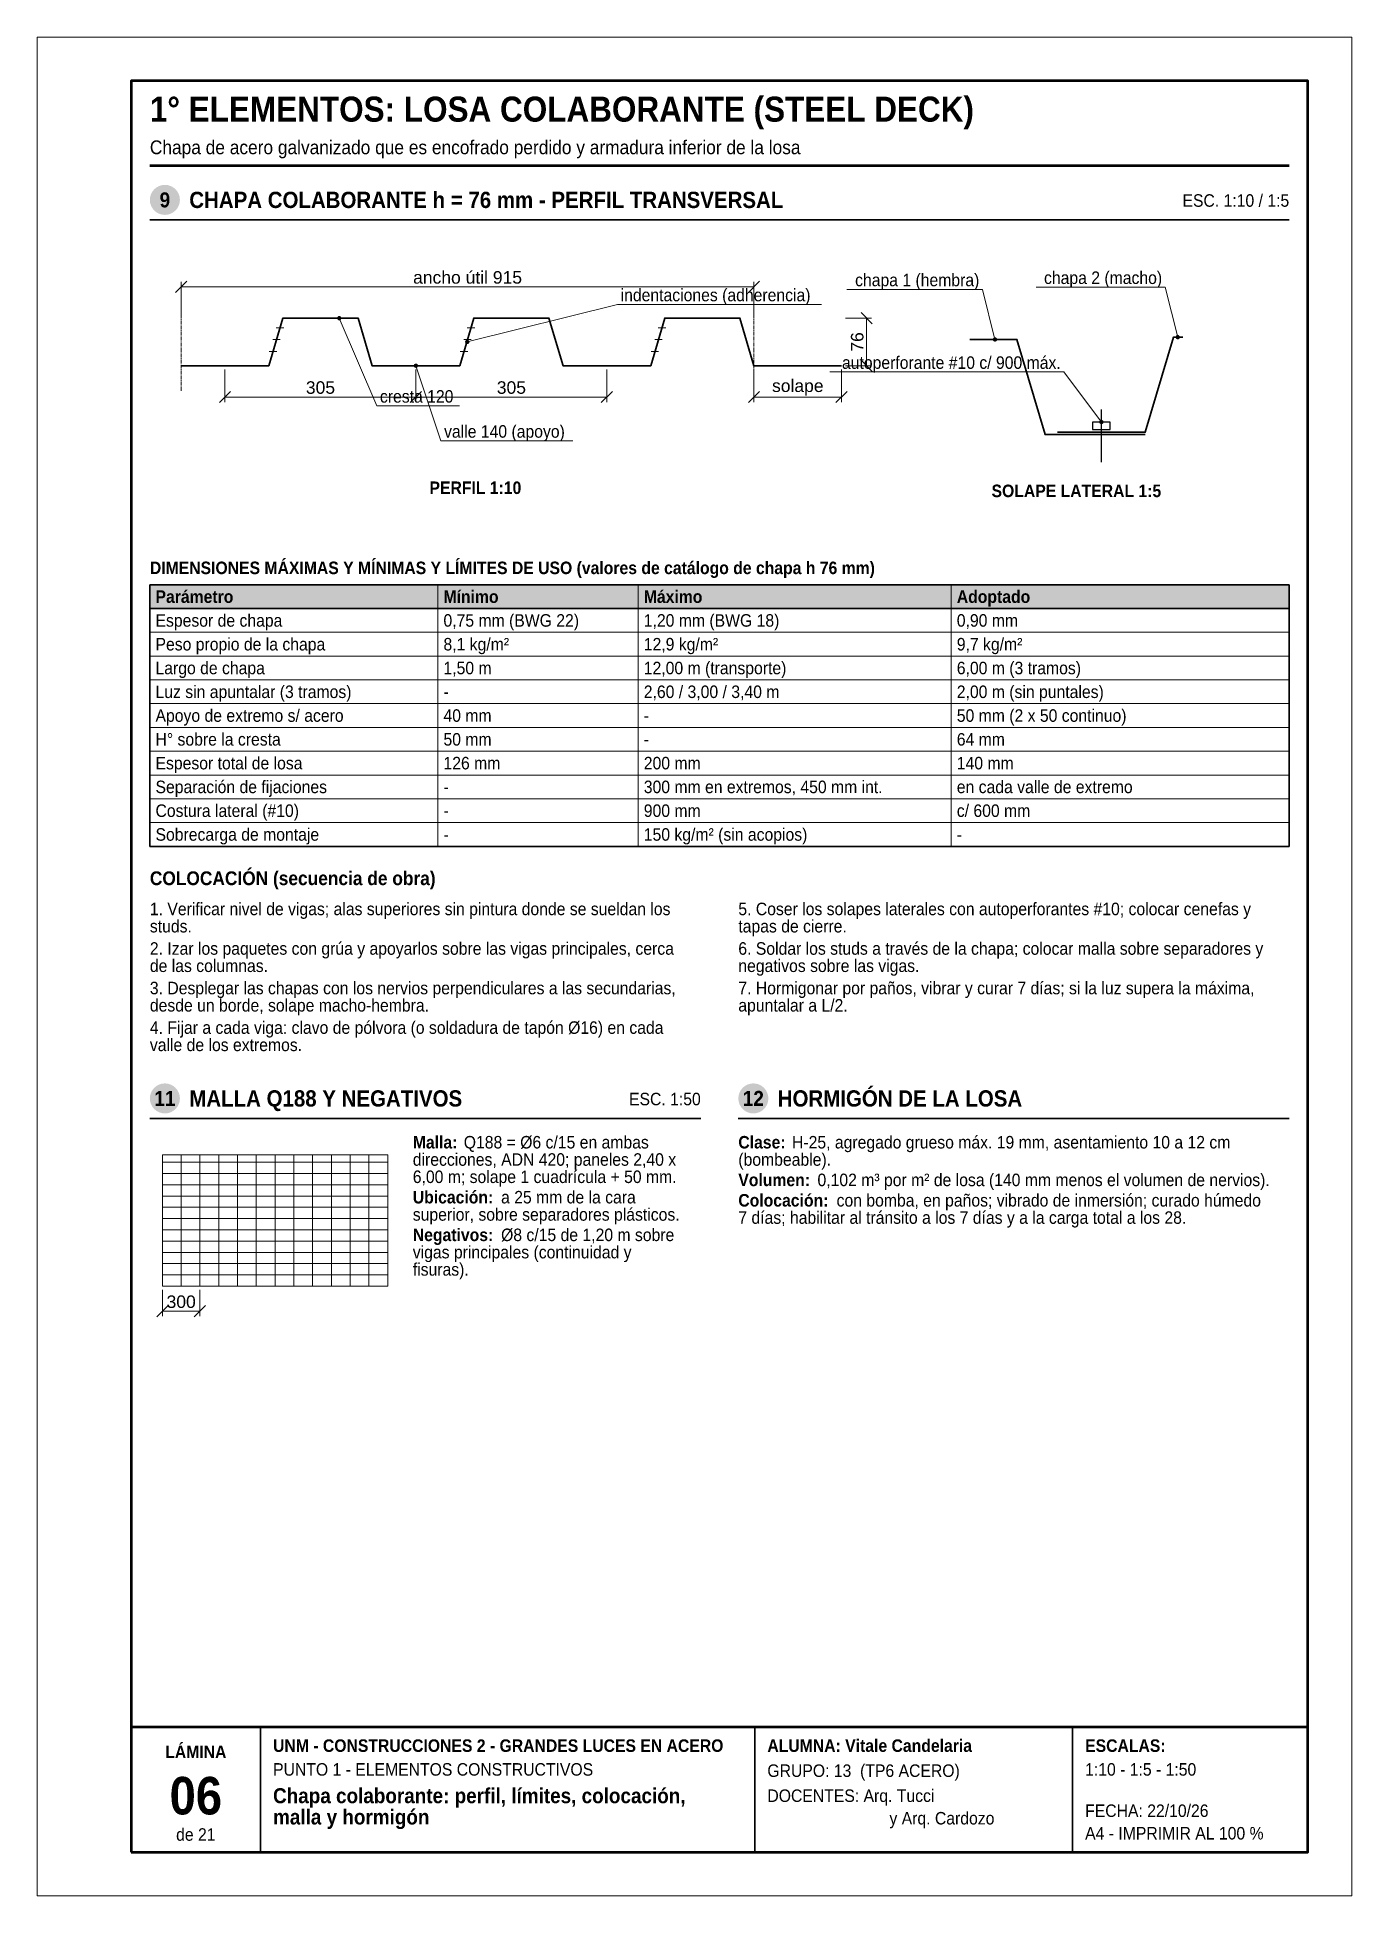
# Model space of a CAD drawing. Header units: millimetres. Extents: x 0 to 210, y 0 to 297.
import ezdxf
from ezdxf.enums import TextEntityAlignment as Align

# ---------------------------------------------------------------- set-up
doc = ezdxf.new("R2010")
doc.units = ezdxf.units.MM
doc.header["$LTSCALE"] = 0.35
doc.linetypes.add('CENTER2', pattern=[2.541, 1.587, -0.318, 0.318, -0.318])
for name, color, linetype in [('0-MARCO', 7, 'Continuous'), ('1-EJES', 1, 'CENTER2'), ('1-SECCION', 7, 'Continuous'), ('1-VISTA', 7, 'Continuous'), ('3-COTAS', 7, 'Continuous'), ('3-REFS', 7, 'Continuous'), ('3-TABLAS', 7, 'Continuous'), ('3-TEXTOS', 7, 'Continuous'), ('3-TITULOS', 7, 'Continuous')]:
    doc.layers.add(name, color=color, linetype=linetype)
doc.styles.add('ARIAL', font='arial.ttf')
doc.styles.add('ARIAL-NEGRITA', font='arialbd.ttf')
doc.dimstyles.new('A4', dxfattribs={"dimtxt": 2, "dimasz": 1.1, "dimexe": 0.8, "dimexo": 0.6, "dimgap": 0.5, "dimtad": 1, "dimdec": 0, "dimtxsty": 'ARIAL', "dimtsz": 0.9, "dimcen": 2.5, "dimclrd": 7, "dimclre": 7, "dimclrt": 7, "dimazin": 3, "dimtfac": 1, "dimtmove": 0, "dimatfit": 3, "dimlwd": 13, "dimlwe": 13, "dimarcsym": 0})

msp = doc.modelspace()

# ---------------------------------------------------------------- hatches: boundary and pattern name
at = {"layer": '3-REFS'}
h = msp.add_hatch(color=7, dxfattribs=at)
h.dxf.hatch_style = 1
edge = h.paths.add_edge_path()
edge.add_arc((48.25, 252.1), 0.35, 0, 360)
h = msp.add_hatch(color=7, dxfattribs=at)
h.dxf.hatch_style = 1
edge = h.paths.add_edge_path()
edge.add_arc((68.7, 248.3), 0.35, 0, 360)
h = msp.add_hatch(color=7, dxfattribs=at)
h.dxf.hatch_style = 1
edge = h.paths.add_edge_path()
edge.add_arc((153, 248.7), 0.35, 0, 360)
h = msp.add_hatch(color=7, dxfattribs=at)
h.dxf.hatch_style = 1
edge = h.paths.add_edge_path()
edge.add_arc((182.2, 249.06), 0.35, 0, 360)
h = msp.add_hatch(color=7, dxfattribs=at)
h.dxf.hatch_style = 1
edge = h.paths.add_edge_path()
edge.add_arc((60.5, 244.5), 0.35, 0, 360)
h = msp.add_hatch(color=7, dxfattribs=at)
h.dxf.hatch_style = 1
edge = h.paths.add_edge_path()
edge.add_arc((170, 235.5), 0.35, 0, 360)
at = {"layer": '3-TABLAS', "true_color": 0xe6e6e6}
h = msp.add_hatch(color=254, dxfattribs=at)
h.dxf.hatch_style = 1
h.paths.add_polyline_path([(18, 209.5), (200, 209.5), (200, 205.7), (18, 205.7)])
at = {"layer": '3-TITULOS'}
h = msp.add_hatch(color=7, dxfattribs=at)
h.dxf.hatch_style = 1
edge = h.paths.add_edge_path()
edge.add_arc((20.4, 271), 2.4, 0, 360)
h = msp.add_hatch(color=7, dxfattribs=at)
h.dxf.hatch_style = 1
edge = h.paths.add_edge_path()
edge.add_arc((20.4, 127.42), 2.4, 0, 360)
h = msp.add_hatch(color=7, dxfattribs=at)
h.dxf.hatch_style = 1
edge = h.paths.add_edge_path()
edge.add_arc((114.4, 127.42), 2.4, 0, 360)

# ---------------------------------------------------------------- linework, layer by layer
at = {"layer": '0-MARCO', "color": 9, "lineweight": 0}
msp.add_lwpolyline([(0, 0), (210, 0), (210, 297), (0, 297)], close=True, dxfattribs=at)
at = {"layer": '0-MARCO', "lineweight": 50}
msp.add_lwpolyline([(15, 7), (203, 7), (203, 290), (15, 290)], close=True, dxfattribs=at)
msp.add_lwpolyline([(15, 27), (203, 27)], dxfattribs=at)
at = {"layer": '0-MARCO', "lineweight": 35}
for points in [[(35.68, 7), (35.68, 27)], [(114.64, 7), (114.64, 27)], [(165.4, 7), (165.4, 27)]]:
    msp.add_lwpolyline(points, dxfattribs=at)
at = {"layer": '1-EJES', "lineweight": 9}
for points in [[(23, 240.5), (23, 255.5)], [(114.5, 240.5), (114.5, 255.5)]]:
    msp.add_lwpolyline(points, dxfattribs=at)
at = {"layer": '1-SECCION', "lineweight": 35}
for points in [[(23, 244.5), (37, 244.5), (39.25, 252.1), (51.25, 252.1), (53.5, 244.5), (67.5, 244.5), (69.75, 252.1), (81.75, 252.1), (84, 244.5), (98, 244.5), (100.25, 252.1), (112.25, 252.1), (114.5, 244.5), (128.5, 244.5)], [(149, 248.7), (156.5, 248.7), (161, 233.5), (177, 233.5)], [(163, 233.86), (177, 233.86), (181.5, 249.06), (183, 249.06)]]:
    msp.add_lwpolyline(points, dxfattribs=at)
at = {"layer": '1-VISTA', "lineweight": 13}
for points in [[(38.2, 250.58), (39.4, 250.58)], [(68.7, 250.58), (69.9, 250.58)], [(99.2, 250.58), (100.4, 250.58)], [(37.075, 246.78), (38.275, 246.78)], [(37.6375, 248.68), (38.8375, 248.68)], [(67.575, 246.78), (68.775, 246.78)], [(68.1375, 248.68), (69.3375, 248.68)], [(98.075, 246.78), (99.275, 246.78)], [(98.6375, 248.68), (99.8375, 248.68)]]:
    msp.add_lwpolyline(points, dxfattribs=at)
at = {"layer": '1-VISTA', "lineweight": 25}
msp.add_lwpolyline([(168.6, 234.3), (171.4, 234.3), (171.4, 235.5), (168.6, 235.5)], close=True, dxfattribs=at)
msp.add_lwpolyline([(170, 229.1), (170, 237.5)], dxfattribs=at)
at = {"layer": '1-VISTA', "lineweight": 9}
for points in [[(20, 97.42), (20, 118.42)], [(20, 117.22), (56, 117.22)], [(23, 97.42), (23, 118.42)], [(26, 97.42), (26, 118.42)], [(29, 97.42), (29, 118.42)], [(32, 97.42), (32, 118.42)], [(35, 97.42), (35, 118.42)], [(38, 97.42), (38, 118.42)], [(41, 97.42), (41, 118.42)], [(44, 97.42), (44, 118.42)], [(47, 97.42), (47, 118.42)], [(50, 97.42), (50, 118.42)], [(53, 97.42), (53, 118.42)], [(56, 97.42), (56, 118.42)], [(20, 115.42), (56, 115.42)], [(20, 113.62), (56, 113.62)], [(20, 111.82), (56, 111.82)], [(20, 110.02), (56, 110.02)], [(20, 108.22), (56, 108.22)], [(20, 106.42), (56, 106.42)], [(20, 104.62), (56, 104.62)], [(20, 102.82), (56, 102.82)], [(20, 101.02), (56, 101.02)], [(20, 99.22), (56, 99.22)], [(20, 97.42), (56, 97.42)]]:
    msp.add_lwpolyline(points, dxfattribs=at)
at = {"layer": '1-VISTA', "lineweight": 18}
msp.add_lwpolyline([(20, 97.42), (56, 97.42), (56, 118.42), (20, 118.42)], close=True, dxfattribs=at)
at = {"layer": '3-REFS', "lineweight": 13}
for points in [[(151, 256.7), (129.3492, 256.7)], [(153, 248.7), (151, 256.7)], [(180.2, 257.06), (159.5674, 257.06)], [(182.2, 249.06), (180.2, 257.06)], [(68.7, 248.3), (92.7, 254.3)], [(92.7, 254.3), (125.262, 254.3)], [(48.25, 252.1), (54.25, 238.1)], [(60.5, 244.5), (64.5, 232.5)], [(164, 243.5), (126.6385, 243.5)], [(170, 235.5), (164, 243.5)], [(54.25, 238.1), (67.4667, 238.1)], [(64.5, 232.5), (85.5708, 232.5)]]:
    msp.add_lwpolyline(points, dxfattribs=at)
at = {"layer": '3-TABLAS', "lineweight": 35}
for points in [[(18, 209.5), (200, 209.5)], [(18, 209.5), (18, 167.7)], [(200, 209.5), (200, 167.7)], [(18, 205.7), (200, 205.7)], [(18, 167.7), (200, 167.7)]]:
    msp.add_lwpolyline(points, dxfattribs=at)
at = {"layer": '3-TABLAS', "lineweight": 13}
for points in [[(64, 209.5), (64, 167.7)], [(96, 209.5), (96, 167.7)], [(146, 209.5), (146, 167.7)], [(18, 201.9), (200, 201.9)], [(18, 198.1), (200, 198.1)], [(18, 194.3), (200, 194.3)], [(18, 190.5), (200, 190.5)], [(18, 186.7), (200, 186.7)], [(18, 182.9), (200, 182.9)], [(18, 179.1), (200, 179.1)], [(18, 175.3), (200, 175.3)], [(18, 171.5), (200, 171.5)]]:
    msp.add_lwpolyline(points, dxfattribs=at)
at = {"layer": '3-TITULOS', "lineweight": 50}
msp.add_lwpolyline([(18, 276.5), (200, 276.5)], dxfattribs=at)
at = {"layer": '3-TITULOS', "lineweight": 35}
for points in [[(18, 267.8), (200, 267.8)], [(18, 124.22), (106, 124.22)], [(112, 124.22), (200, 124.22)]]:
    msp.add_lwpolyline(points, dxfattribs=at)

# ---------------------------------------------------------------- texts
at = {"layer": '3-TABLAS', "width": 0.9}
for s, style, p in [('Parámetro', 'ARIAL-NEGRITA', (18.9, 206.6)), ('Mínimo', 'ARIAL-NEGRITA', (64.9, 206.6)), ('Máximo', 'ARIAL-NEGRITA', (96.9, 206.6)), ('Adoptado', 'ARIAL-NEGRITA', (146.9, 206.6)), ('Espesor de chapa', 'ARIAL', (18.9, 202.8)), ('0,75 mm (BWG 22)', 'ARIAL', (64.9, 202.8)), ('1,20 mm (BWG 18)', 'ARIAL', (96.9, 202.8)), ('0,90 mm', 'ARIAL', (146.9, 202.8)), ('Peso propio de la chapa', 'ARIAL', (18.9, 199)), ('8,1 kg/m²', 'ARIAL', (64.9, 199)), ('12,9 kg/m²', 'ARIAL', (96.9, 199)), ('9,7 kg/m²', 'ARIAL', (146.9, 199)), ('Largo de chapa', 'ARIAL', (18.9, 195.2)), ('1,50 m', 'ARIAL', (64.9, 195.2)), ('12,00 m (transporte)', 'ARIAL', (96.9, 195.2)), ('6,00 m (3 tramos)', 'ARIAL', (146.9, 195.2)), ('Luz sin apuntalar (3 tramos)', 'ARIAL', (18.9, 191.4)), ('2,60 / 3,00 / 3,40 m', 'ARIAL', (96.9, 191.4)), ('2,00 m (sin puntales)', 'ARIAL', (146.9, 191.4)), ('-', 'ARIAL', (64.9, 191.4)), ('Apoyo de extremo s/ acero', 'ARIAL', (18.9, 187.6)), ('40 mm', 'ARIAL', (64.9, 187.6)), ('-', 'ARIAL', (96.9, 187.6)), ('50 mm (2 x 50 continuo)', 'ARIAL', (146.9, 187.6)), ('H° sobre la cresta', 'ARIAL', (18.9, 183.8)), ('50 mm', 'ARIAL', (64.9, 183.8)), ('-', 'ARIAL', (96.9, 183.8)), ('64 mm', 'ARIAL', (146.9, 183.8)), ('Espesor total de losa', 'ARIAL', (18.9, 180)), ('126 mm', 'ARIAL', (64.9, 180)), ('200 mm', 'ARIAL', (96.9, 180)), ('140 mm', 'ARIAL', (146.9, 180)), ('Separación de fijaciones', 'ARIAL', (18.9, 176.2)), ('300 mm en extremos, 450 mm int.', 'ARIAL', (96.9, 176.2)), ('en cada valle de extremo', 'ARIAL', (146.9, 176.2)), ('-', 'ARIAL', (64.9, 176.2)), ('Costura lateral (#10)', 'ARIAL', (18.9, 172.4)), ('-', 'ARIAL', (64.9, 172.4)), ('900 mm', 'ARIAL', (96.9, 172.4)), ('c/ 600 mm', 'ARIAL', (146.9, 172.4)), ('Sobrecarga de montaje', 'ARIAL', (18.9, 168.6)), ('-', 'ARIAL', (64.9, 168.6)), ('150 kg/m² (sin acopios)', 'ARIAL', (96.9, 168.6)), ('-', 'ARIAL', (146.9, 168.6))]:
    msp.add_text(s, height=2, dxfattribs=dict(at, style=style)).set_placement(p)
at = {"layer": '3-TEXTOS', "style": 'ARIAL', "width": 0.9}
for s, p in [('chapa 1 (hembra)', (150.5, 257.2)), ('chapa 2 (macho)', (179.7, 257.56)), ('autoperforante #10 c/ 900 máx.', (163.5, 244))]:
    msp.add_text(s, height=2, dxfattribs=at).set_placement(p, align=Align.RIGHT)
at = {"layer": '3-TEXTOS', "width": 0.9}
for s, height, style, p in [('indentaciones (adherencia)', 2, 'ARIAL', (93.2, 254.8)), ('cresta 120', 2, 'ARIAL', (54.75, 238.6)), ('valle 140 (apoyo)', 2, 'ARIAL', (65, 233)), ('DIMENSIONES MÁXIMAS Y MÍNIMAS Y LÍMITES DE USO (valores de catálogo de chapa h 76 mm)', 2, 'ARIAL-NEGRITA', (18, 211.2)), ('COLOCACIÓN (secuencia de obra)', 2.2, 'ARIAL-NEGRITA', (18, 161.5)), ('1. Verificar nivel de vigas; alas superiores sin pintura donde se sueldan los', 2, 'ARIAL', (18, 156.7)), ('5. Coser los solapes laterales con autoperforantes #10; colocar cenefas y', 2, 'ARIAL', (112, 156.7)), ('studs.', 2, 'ARIAL', (18, 153.94)), ('tapas de cierre.', 2, 'ARIAL', (112, 153.94)), ('2. Izar los paquetes con grúa y apoyarlos sobre las vigas principales, cerca', 2, 'ARIAL', (18, 150.38)), ('6. Soldar los studs a través de la chapa; colocar malla sobre separadores y', 2, 'ARIAL', (112, 150.38)), ('de las columnas.', 2, 'ARIAL', (18, 147.62)), ('negativos sobre las vigas.', 2, 'ARIAL', (112, 147.62)), ('3. Desplegar las chapas con los nervios perpendiculares a las secundarias,', 2, 'ARIAL', (18, 144.06)), ('7. Hormigonar por paños, vibrar y curar 7 días; si la luz supera la máxima,', 2, 'ARIAL', (112, 144.06)), ('desde un borde, solape macho-hembra.', 2, 'ARIAL', (18, 141.3)), ('apuntalar a L/2.', 2, 'ARIAL', (112, 141.3)), ('4. Fijar a cada viga: clavo de pólvora (o soldadura de tapón Ø16) en cada', 2, 'ARIAL', (18, 137.74)), ('valle de los extremos.', 2, 'ARIAL', (18, 134.98)), ('Malla:', 2, 'ARIAL-NEGRITA', (60, 119.42)), ('Q188 = Ø6 c/15 en ambas', 2, 'ARIAL', (68.1415, 119.42)), ('Clase:', 2, 'ARIAL-NEGRITA', (112, 119.42)), ('H-25, agregado grueso máx. 19 mm, asentamiento 10 a 12 cm', 2, 'ARIAL', (120.5797, 119.42)), ('direcciones, ADN 420; paneles 2,40 x', 2, 'ARIAL', (60, 116.66)), ('6,00 m; solape 1 cuadrícula + 50 mm.', 2, 'ARIAL', (60, 113.9)), ('(bombeable).', 2, 'ARIAL', (112, 116.66)), ('Volumen:', 2, 'ARIAL-NEGRITA', (112, 113.4)), ('0,102 m³ por m² de losa (140 mm menos el volumen de nervios).', 2, 'ARIAL', (124.646, 113.4)), ('superior, sobre separadores plásticos.', 2, 'ARIAL', (60, 107.88)), ('Ubicación:', 2, 'ARIAL-NEGRITA', (60, 110.64)), ('a 25 mm de la cara', 2, 'ARIAL', (74.1011, 110.64)), ('Colocación:', 2, 'ARIAL-NEGRITA', (112, 110.14)), ('con bomba, en paños; vibrado de inmersión; curado húmedo', 2, 'ARIAL', (127.6992, 110.14)), ('7 días; habilitar al tránsito a los 7 días y a la carga total a los 28.', 2, 'ARIAL', (112, 107.38)), ('vigas principales (continuidad y', 2, 'ARIAL', (60, 101.86)), ('Negativos:', 2, 'ARIAL-NEGRITA', (60, 104.62)), ('Ø8 c/15 de 1,20 m sobre', 2, 'ARIAL', (74.1023, 104.62)), ('fisuras).', 2, 'ARIAL', (60, 99.1)), ('UNM - CONSTRUCCIONES 2 - GRANDES LUCES EN ACERO', 2, 'ARIAL-NEGRITA', (37.68, 23)), ('ALUMNA: Vitale Candelaria', 2, 'ARIAL-NEGRITA', (116.64, 23)), ('ESCALAS:', 2, 'ARIAL-NEGRITA', (167.4, 23)), ('PUNTO 1 - ELEMENTOS CONSTRUCTIVOS', 2, 'ARIAL', (37.68, 19.2)), ('GRUPO: 13  (TP6 ACERO)', 2, 'ARIAL', (116.64, 19)), ('1:10 - 1:5 - 1:50', 2, 'ARIAL', (167.4, 19.2)), ('Chapa colaborante: perfil, límites, colocación,', 2.4, 'ARIAL-NEGRITA', (37.68, 14.8)), ('DOCENTES: Arq. Tucci', 2, 'ARIAL', (116.64, 15)), ('malla y hormigón', 2.4, 'ARIAL-NEGRITA', (37.68, 11.4)), ('y Arq. Cardozo', 2, 'ARIAL', (136.14, 11.4)), ('FECHA: 22/10/26', 2, 'ARIAL', (167.4, 12.6)), ('A4 - IMPRIMIR AL 100 %', 2, 'ARIAL', (167.4, 9))]:
    msp.add_text(s, height=height, dxfattribs=dict(at, style=style)).set_placement(p)
at = {"layer": '3-TEXTOS', "style": 'ARIAL-NEGRITA', "width": 0.9}
for s, p in [('PERFIL 1:10', (70, 225)), ('SOLAPE LATERAL 1:5', (166, 224.5))]:
    msp.add_text(s, height=2, dxfattribs=at).set_placement(p, align=Align.MIDDLE_CENTER)
at = {"layer": '3-TITULOS', "width": 0.9}
for s, height, style, p in [('1° ELEMENTOS: LOSA COLABORANTE (STEEL DECK)', 4, 'ARIAL-NEGRITA', (18, 283.5)), ('Chapa de acero galvanizado que es encofrado perdido y armadura inferior de la losa', 2.2, 'ARIAL', (18, 278.3))]:
    msp.add_text(s, height=height, dxfattribs=dict(at, style=style)).set_placement(p)
at = {"layer": '3-TITULOS', "color": 7, "true_color": 0xffffff, "style": 'ARIAL-NEGRITA', "width": 0.9}
for s, p in [('9', (20.4, 271)), ('11', (20.4, 127.42)), ('12', (114.4, 127.42))]:
    msp.add_text(s, height=2.4, dxfattribs=at).set_placement(p, align=Align.MIDDLE_CENTER)
at = {"layer": '3-TITULOS', "style": 'ARIAL-NEGRITA', "width": 0.9}
for s, p in [('CHAPA COLABORANTE h = 76 mm - PERFIL TRANSVERSAL', (24.3, 271)), ('MALLA Q188 Y NEGATIVOS', (24.3, 127.42)), ('HORMIGÓN DE LA LOSA', (118.3, 127.42))]:
    msp.add_text(s, height=2.6, dxfattribs=at).set_placement(p, align=Align.MIDDLE_LEFT)
at = {"layer": '3-TITULOS', "style": 'ARIAL', "width": 0.9}
for s, p in [('ESC. 1:10 / 1:5', (200, 270.9)), ('ESC. 1:50', (106, 127.32))]:
    msp.add_text(s, height=2, dxfattribs=at).set_placement(p, align=Align.MIDDLE_RIGHT)
at = {"layer": '3-TITULOS', "width": 0.9}
for s, height, style, p in [('LÁMINA', 2, 'ARIAL-NEGRITA', (25.34, 23)), ('06', 6, 'ARIAL-NEGRITA', (25.34, 16)), ('de 21', 2, 'ARIAL', (25.34, 9.8))]:
    msp.add_text(s, height=height, dxfattribs=dict(at, style=style)).set_placement(p, align=Align.MIDDLE_CENTER)

# ---------------------------------------------------------------- dimensions: what is measured, and where the dimension line sits
at = {"layer": '3-COTAS'}
for base, p1, p2, text in [((23, 257.1), (23, 252.1), (114.5, 252.1), 'ancho útil 915'), ((114.5, 239.5), (114.5, 244.5), (128.5, 244.5), 'solape')]:
    msp.add_linear_dim(base=base, p1=p1, p2=p2, text=text, dimstyle='A4', override={"dimlfac": 10}, dxfattribs=at).render()
msp.add_linear_dim(base=(132.5, 244.5), p1=(128.5, 244.5), p2=(128.5, 252.1), angle=90, dimstyle='A4', override={"dimlfac": 10}, dxfattribs=at).render()
for base, p1, p2, override in [((30, 239.5), (30, 244.5), (60.5, 244.5), {"dimlfac": 10}), ((60.5, 239.5), (60.5, 244.5), (91, 244.5), {"dimlfac": 10}), ((20, 93.42), (20, 97.42), (26, 97.42), {"dimlfac": 50})]:
    msp.add_linear_dim(base=base, p1=p1, p2=p2, dimstyle='A4', override=override, dxfattribs=at).render()

doc.saveas('drawing.dxf')
